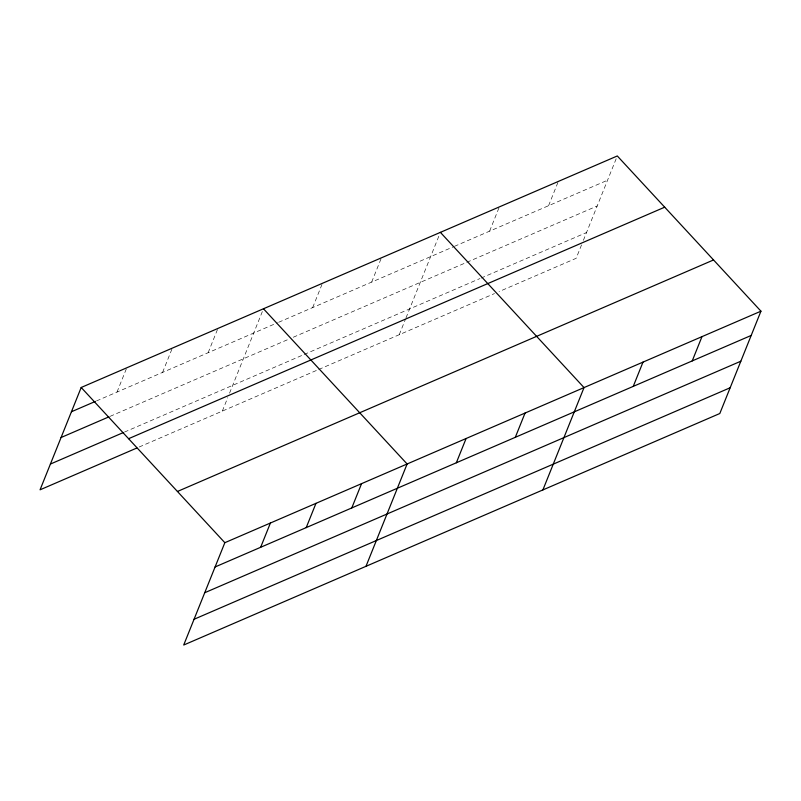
<?xml version="1.0" encoding="UTF-8"?>
<svg xmlns="http://www.w3.org/2000/svg" width="801" height="801" viewBox="0 0 801 801"><rect width="100%" height="100%" fill="white"/><g stroke="black" fill="none" stroke-linecap="round" stroke-linejoin="round"><path stroke-width="0.6" stroke-dasharray="4 3" d="M117.006 392.069L126.758 367.799M162.573 372.395L172.325 348.125M208.14 352.71L217.902 328.44M222.328 411.103L227.734 397.666M229.537 393.181L263.469 308.765M312.68 307.564L321.972 284.455M371.654 282.102L381.416 257.832M399.238 334.698L405.546 319.018M405.997 317.897L439.919 233.522M489.601 231.169L499.353 206.898M548.575 205.697L558.327 181.426M581.566 244.856L576.159 258.302L499.043 291.604M583.368 240.38L617.301 155.965M96.5 400.931L277.526 322.753M278.658 322.262L453.306 246.838M454.437 246.348L607.538 180.235M110.067 416.36L288.72 339.203M293.256 337.251L597.186 205.997M124.455 432.079L302.998 354.973M304.13 354.483L479.909 278.578M481.051 278.087L586.512 232.54M139.164 447.018L317.586 369.962M318.728 369.471L494.507 293.566"/><path stroke-width="1.2" d="M760.95 311.178L224.841 542.698L183.699 645.035L719.809 413.516L760.95 311.178L617.301 155.965L81.191 387.484L40.05 489.822L136.881 447.999M260.655 547.293L270.408 523.023M306.222 527.609L315.974 503.338M351.789 507.934L361.551 483.664M365.977 566.327L407.118 463.979L263.469 308.765M456.33 462.788L466.092 438.517M515.303 437.326L525.066 413.046M542.898 489.922L584.029 387.584L440.38 232.36M633.251 386.382L643.003 362.112M692.224 360.921L701.976 336.65M71.429 411.754L95.359 401.421M61.076 437.516L108.926 416.85M50.403 464.059L123.314 432.57M128.591 438.698L664.7 207.189M177.432 491.474L713.541 259.955M215.079 566.968L751.188 335.449M204.726 592.73L740.835 361.211M194.052 619.273L730.162 387.754M81.191 387.484L224.841 542.698"/></g></svg>
